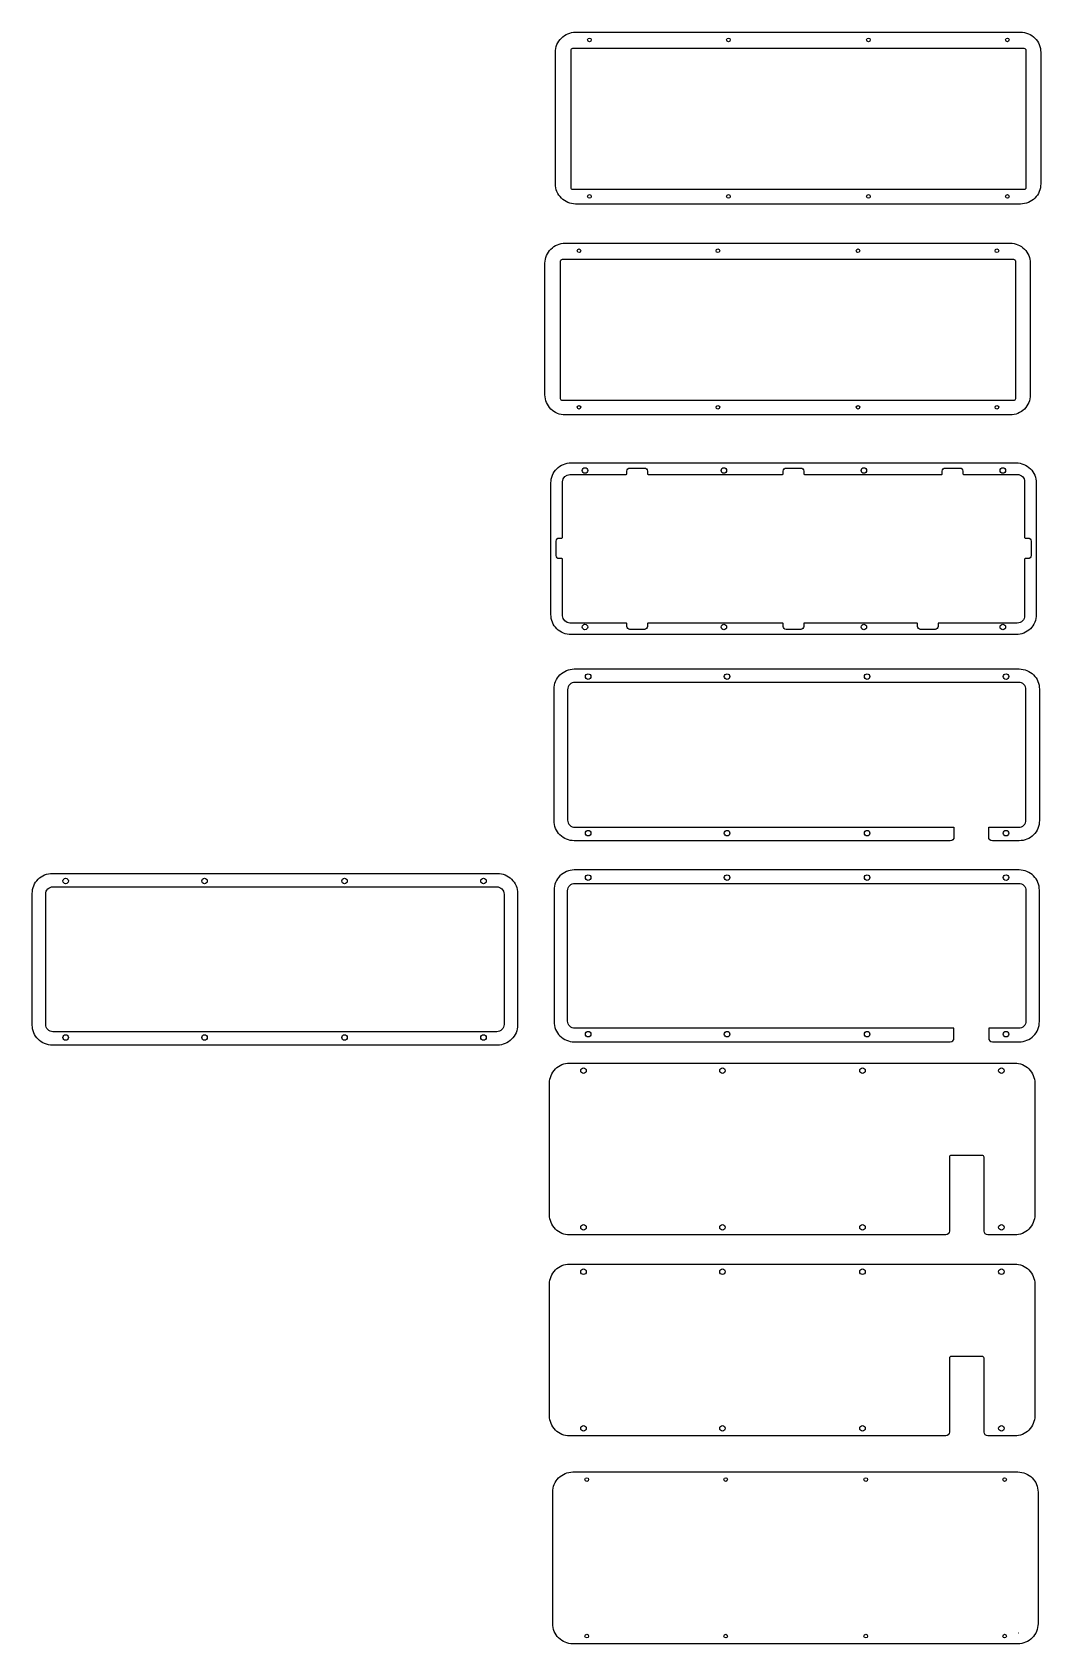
# Model space of a CAD drawing. Header units: millimetres. Extents: x -2 to 550, y -635 to 247.
import ezdxf

# ---------------------------------------------------------------- set-up
doc = ezdxf.new("R2010")
doc.units = ezdxf.units.MM
doc.layers.get('0').update_dxf_attribs({"linetype": 'CONTINUOUS'})

msp = doc.modelspace()

# ---------------------------------------------------------------- linework, layer by layer
msp.add_line((537.51, -628.57), (537.68, -628.57))
for points in [[(295.42, 153.34, -0.414214), (284.42, 164.34), (284.42, 236.35, -0.414214), (295.42, 247.35), (538.9, 247.35, -0.414214), (549.9, 236.35), (549.9, 216.45), (549.9, 164.34, -0.414214), (538.9, 153.34), (309.88, 153.34)], [(293.93, 238.56), (540.73, 238.56, -0.414214), (541.73, 237.56), (541.73, 162.21, -0.414214), (540.73, 161.21), (293.93, 161.21, -0.414214), (292.93, 162.21), (292.93, 237.56, -0.414214)], [(289.69, 131.92), (533.17, 131.92, -0.414214), (544.17, 120.92), (544.17, 101.02), (544.17, 48.91, -0.414214), (533.17, 37.91), (304.15, 37.91), (289.69, 37.91, -0.414214), (278.69, 48.91), (278.69, 120.92, -0.414214)], [(288.21, 123.14), (535.01, 123.14, -0.414214), (536.01, 122.14), (536.01, 46.79, -0.414214), (535.01, 45.79), (288.21, 45.79, -0.414214), (287.21, 46.79), (287.21, 122.14, -0.414214)], [(292.94, -82.33, -0.414214), (281.94, -71.33), (281.94, 0.68, -0.414214), (292.94, 11.68), (536.43, 11.68, -0.414214), (547.43, 0.68), (547.43, -19.22), (547.43, -71.33, -0.414214), (536.43, -82.33), (307.41, -82.33)], [(292.3, -75.98, -0.414188), (288.3, -71.98), (288.29, -41.1, 0.41942), (287.94, -40.74), (286.44, -40.74, -0.414214), (284.79, -39.09), (284.79, -31.09, -0.414214), (286.44, -29.44), (287.94, -29.44, 0.300136), (288.27, -29.23), (288.3, 1.34, -0.413933), (292.3, 5.33), (323.17, 5.33, 0.365432), (323.46, 5.68), (323.46, 7.18, -0.414214), (325.11, 8.83), (333.11, 8.83, -0.414214), (334.76, 7.18), (334.76, 5.68, 0.365435), (335.05, 5.33), (408.7, 5.33, 0.365468), (408.99, 5.68), (408.99, 7.18, -0.414214), (410.64, 8.83), (418.64, 8.83, -0.414214), (420.29, 7.18), (420.29, 5.68, 0.365396), (420.58, 5.33), (495.7, 5.33, 0.3655), (495.99, 5.68), (495.99, 7.18, -0.414214), (497.64, 8.83), (505.64, 8.83, -0.414214), (507.29, 7.18), (507.29, 5.68, 0.365436), (507.58, 5.33), (537.08, 5.33, -0.414214), (541.08, 1.33), (541.08, -29.13, 0.385886), (541.42, -29.44), (542.92, -29.44, -0.414214), (544.57, -31.09), (544.57, -39.09, -0.414214), (542.92, -40.74), (541.42, -40.74, 0.385886), (541.08, -41.06), (541.08, -71.98, -0.414214), (537.08, -75.98), (494.11, -75.98, 0.414214), (493.76, -76.33), (493.76, -77.83, -0.414214), (492.11, -79.48), (484.11, -79.48, -0.414214), (482.46, -77.83), (482.46, -76.33, 0.414214), (482.11, -75.98), (420.61, -75.98, 0.414214), (420.26, -76.33), (420.26, -77.83, -0.414214), (418.61, -79.48), (410.61, -79.48, -0.414214), (408.96, -77.83), (408.96, -76.33, 0.414214), (408.61, -75.98), (335.11, -75.98, 0.414214), (334.76, -76.33), (334.76, -77.83, -0.414214), (333.11, -79.48), (325.11, -79.48, -0.414214), (323.46, -77.83), (323.46, -76.33, 0.414214), (323.11, -75.98)], [(283.68, -112.11, -0.414214), (294.68, -101.11), (538.16, -101.11, -0.414214), (549.16, -112.11), (549.16, -132.01), (549.16, -184.12, -0.414214), (538.16, -195.12), (523.43, -195.12, -0.414214), (521.43, -193.12), (521.43, -187.76), (537.81, -187.76, 0.414214), (541.81, -183.76), (541.81, -112.45, 0.414214), (537.81, -108.45), (295.03, -108.45, 0.414214), (291.03, -112.45), (291.03, -183.76, 0.414214), (295.03, -187.76), (502.41, -187.76), (502.41, -193.12, -0.414214), (500.41, -195.12), (309.14, -195.12), (294.68, -195.12, -0.414214), (283.68, -184.12)], [(502.41, -297.76), (295.03, -297.76, -0.414214), (291.03, -293.76), (291.03, -222.45, -0.414214), (295.03, -218.45), (537.81, -218.45, -0.414214), (541.81, -222.45), (541.81, -293.76, -0.414214), (537.81, -297.76), (521.43, -297.76), (521.43, -303.12, 0.414214), (523.43, -305.12), (538.16, -305.12, 0.414214), (549.16, -294.12), (549.16, -242.01), (549.16, -222.11, 0.414214), (538.16, -211.11), (294.68, -211.11, 0.414214), (283.68, -222.11), (283.68, -294.12, 0.414214), (294.68, -305.12), (309.14, -305.12), (500.41, -305.12, 0.414214), (502.41, -303.12)], [(252.68, -212.95, -0.414214), (263.68, -223.95), (263.68, -295.96, -0.414214), (252.68, -306.96), (9.2, -306.96, -0.414214), (-1.8, -295.96), (-1.8, -276.06), (-1.8, -223.95, -0.414214), (9.2, -212.95), (238.22, -212.95)], [(9.55, -220.31), (26.64, -220.31), (44.25, -220.31), (252.33, -220.31, -0.414214), (256.33, -224.31), (256.33, -295.62, -0.414214), (252.33, -299.62), (9.55, -299.62, -0.414214), (5.55, -295.62), (5.55, -224.31, -0.414214)], [(292.15, -316.8), (535.64, -316.8, -0.414214), (546.64, -327.8), (546.64, -347.7), (546.64, -399.81, -0.414214), (535.64, -410.81), (520.9, -410.81, -0.414214), (518.9, -408.81), (518.9, -403.45), (518.9, -368.34, 0.414214), (517.9, -367.34), (500.89, -367.34, 0.414214), (499.89, -368.34), (499.89, -403.45), (499.89, -408.81, -0.414214), (497.89, -410.81), (306.62, -410.81), (292.15, -410.81, -0.414214), (281.15, -399.81), (281.15, -327.8, -0.414214)], [(497.89, -520.81), (306.62, -520.81), (292.15, -520.81, -0.414214), (281.15, -509.81), (281.15, -437.8, -0.414214), (292.15, -426.8), (535.64, -426.8, -0.414214), (546.64, -437.8), (546.64, -457.7), (546.64, -509.81, -0.414214), (535.64, -520.81), (520.9, -520.81, -0.414214), (518.9, -518.81), (518.9, -513.45), (518.9, -478.34, 0.414214), (517.9, -477.34), (500.89, -477.34, 0.414214), (499.89, -478.34), (499.89, -513.45), (499.89, -518.81, -0.414214)], [(537.41, -634.57), (308.39, -634.57), (293.93, -634.57, -0.414214), (282.93, -623.57), (282.93, -551.56, -0.414214), (293.93, -540.56), (537.41, -540.56, -0.414214), (548.41, -551.56), (548.41, -571.46), (548.41, -623.57, -0.414214)]]:
    msp.add_lwpolyline(points, format="xyb", close=True)
for centre, radius in [((303.03, 243.18), 1), ((379.03, 243.18), 1), ((455.63, 243.18), 1), ((531.63, 243.18), 1), ((303.03, 157.51), 1), ((379.03, 157.51), 1), ((455.63, 157.51), 1), ((531.63, 157.51), 1), ((297.31, 127.75), 1), ((373.31, 127.75), 1), ((449.91, 127.75), 1), ((525.91, 127.75), 1), ((297.31, 42.08), 1), ((373.31, 42.08), 1), ((449.91, 42.08), 1), ((525.91, 42.08), 1), ((300.56, 7.51), 1.5), ((376.56, 7.51), 1.5), ((453.16, 7.51), 1.5), ((529.16, 7.51), 1.5), ((300.56, -78.16), 1.5), ((376.56, -78.16), 1.5), ((453.16, -78.16), 1.5), ((529.16, -78.16), 1.5), ((302.3, -105.28), 1.5), ((378.3, -105.28), 1.5), ((454.9, -105.28), 1.5), ((530.9, -105.28), 1.5), ((302.3, -190.95), 1.5), ((378.3, -190.95), 1.5), ((454.9, -190.95), 1.5), ((530.9, -190.95), 1.5), ((16.46, -217.12), 1.5), ((92.46, -217.12), 1.5), ((169.06, -217.12), 1.5), ((245.06, -217.12), 1.5), ((302.3, -215.28), 1.5), ((378.3, -215.28), 1.5), ((454.9, -215.28), 1.5), ((530.9, -215.28), 1.5), ((302.3, -300.95), 1.5), ((378.3, -300.95), 1.5), ((454.9, -300.95), 1.5), ((530.9, -300.95), 1.5), ((16.46, -302.79), 1.5), ((92.46, -302.79), 1.5), ((169.06, -302.79), 1.5), ((245.06, -302.79), 1.5), ((299.77, -320.97), 1.5), ((375.77, -320.97), 1.5), ((452.37, -320.97), 1.5), ((528.37, -320.97), 1.5), ((299.77, -406.64), 1.5), ((375.77, -406.64), 1.5), ((452.37, -406.64), 1.5), ((528.37, -406.64), 1.5), ((299.77, -430.97), 1.5), ((375.77, -430.97), 1.5), ((452.37, -430.97), 1.5), ((528.37, -430.97), 1.5), ((299.77, -516.64), 1.5), ((375.77, -516.64), 1.5), ((452.37, -516.64), 1.5), ((528.37, -516.64), 1.5), ((301.55, -544.73), 1), ((377.55, -544.73), 1), ((454.15, -544.73), 1), ((530.15, -544.73), 1), ((301.55, -630.4), 1), ((377.55, -630.4), 1), ((454.15, -630.4), 1), ((530.15, -630.4), 1)]:
    msp.add_circle(centre, radius)

doc.saveas('drawing.dxf')
